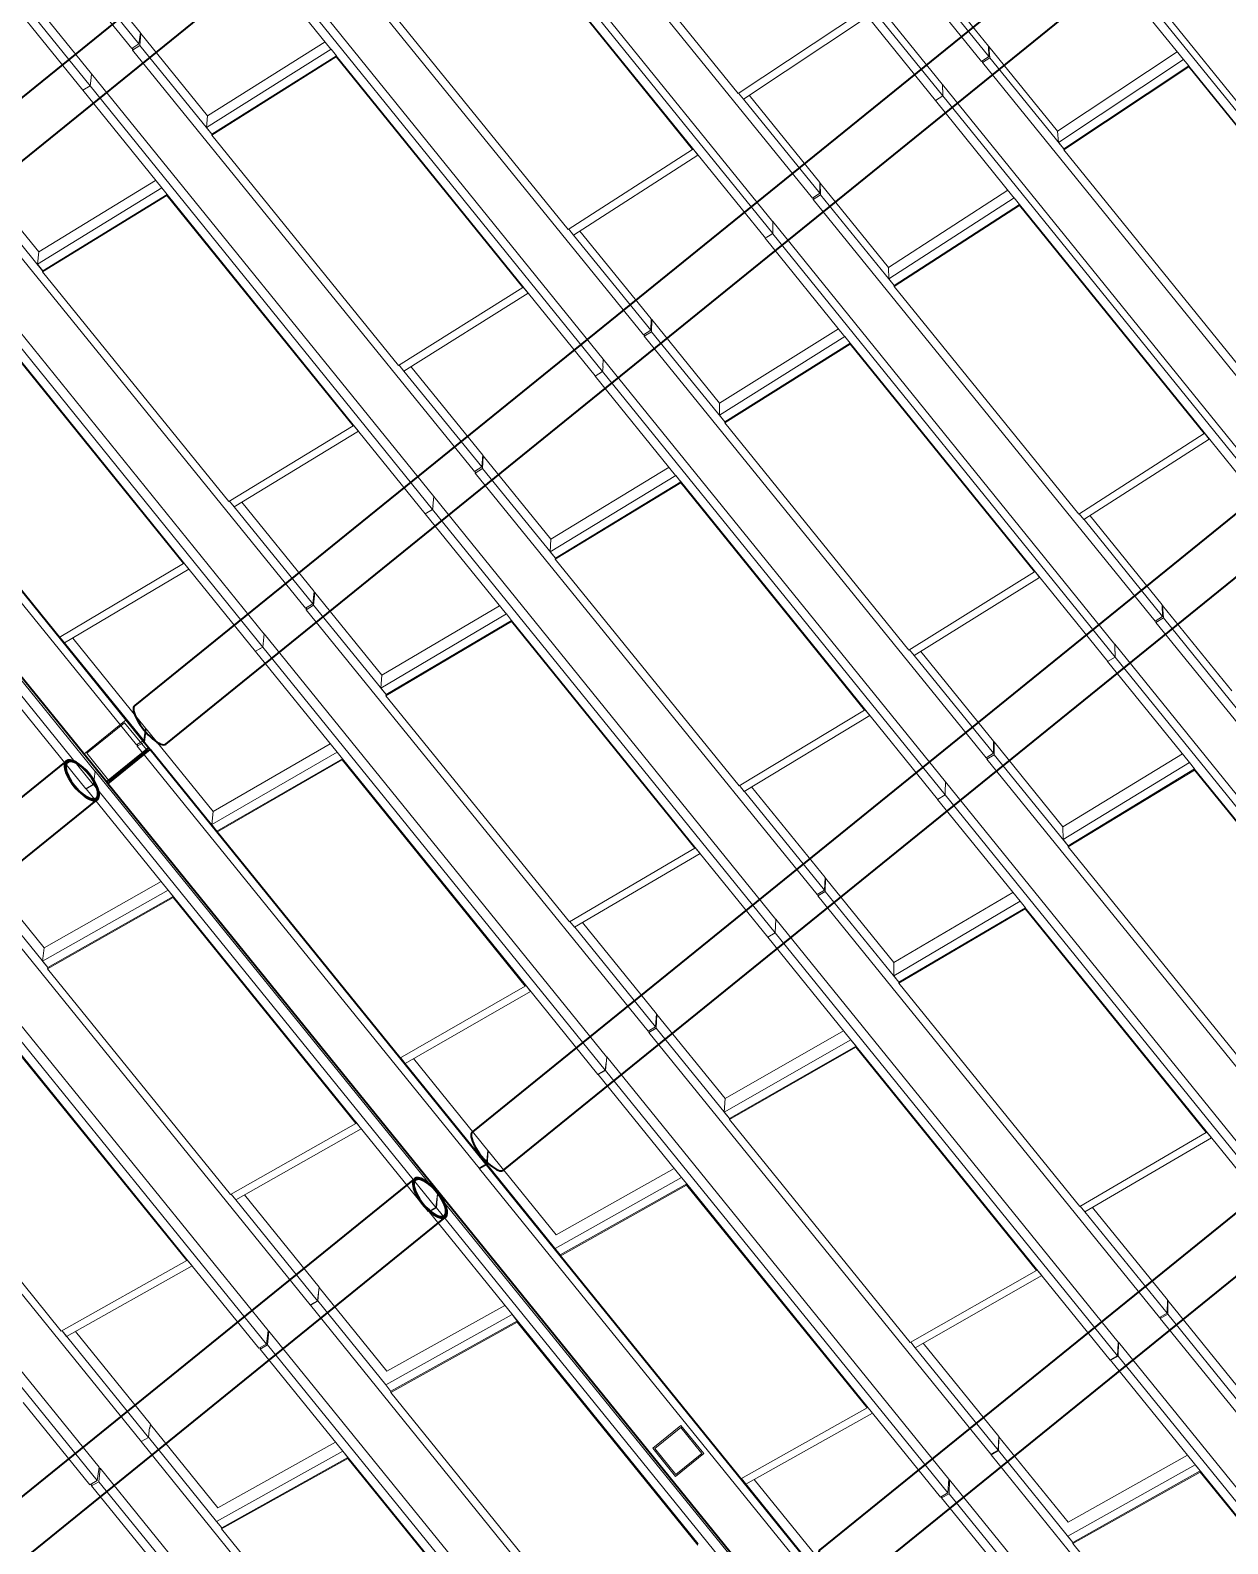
# Model space of a CAD drawing. Header units: millimetres. Extents: x 834681283 to 835686922, y 817551134 to 819407044.
# Drawn here: x 835574674 to 835581280, y 818129259 to 818137612 of the extents above; entities that cross this region are included whole.
import ezdxf

# ---------------------------------------------------------------- set-up
doc = ezdxf.new("R2010")
doc.units = ezdxf.units.MM
doc.header["$LTSCALE"] = 1200
doc.header["$MEASUREMENT"] = 0
for name, pattern in [('P01-MAGP-P-RF$0$P01_MS_01_N1-FloorPlan-PART2OFUPPERROOFSETTINGOUT$0$BH DASHED2', [3, 2, -1]), ('P01-MAGP-P-RF$0$P01_MS_01_N1-FloorPlan-PART2OFUPPERROOFSETTINGOUT$0$BH DASHED3', [2, 1, -1]), ('P01-MAGP-P-RF$0$PHANTOM', [2.5, 1.25, -0.25, 0.25, -0.25, 0.25, -0.25])]:
    doc.linetypes.add(name, pattern=pattern)
for name, color, linetype, lineweight in [('P01-MAGP-P-RF$0$MMH053__', 253, 'P01-MAGP-P-RF$0$PHANTOM', 40), ('P01-MAGP-P-RF$0$P01_MS_01_N1-FloorPlan-PART2OFUPPERROOFSETTINGOUT$0$S-BEAM', 253, 'Continuous', 35), ('P01-MAGP-P-RF$0$P01_MS_01_N1-FloorPlan-PART2OFUPPERROOFSETTINGOUT$0$S-BEAM-HIDN', 253, 'P01-MAGP-P-RF$0$P01_MS_01_N1-FloorPlan-PART2OFUPPERROOFSETTINGOUT$0$BH DASHED2', 18), ('P01-MAGP-P-RF$0$P01_MS_01_N1-FloorPlan-PART2OFUPPERROOFSETTINGOUT$0$S-COLS-HIDN', 253, 'P01-MAGP-P-RF$0$P01_MS_01_N1-FloorPlan-PART2OFUPPERROOFSETTINGOUT$0$BH DASHED3', 18), ('P01-MAGP-P-RF$0$ROOF MESH HALF TONE$0$A-GLAZ', 253, 'Continuous', 9), ('P01-MAGP-P-RF$0$ROOF MESH HALF TONE$0$A-MASS', 253, 'Continuous', 9)]:
    doc.layers.add(name, color=color, linetype=linetype, lineweight=lineweight)

# ---------------------------------------------------------------- blocks, each defined once
blk = doc.blocks.new('P01-MAGP-P-RF$0$P01_MS_01_N1-FloorPlan-PART2OFUPPERROOFSETTINGOUT$0$Circular Hollow Sections - CHS273x10_PSB97-8447566-PART 2 OF  UPPER ROOF SETTING OUT')
at = {"layer": 'P01-MAGP-P-RF$0$P01_MS_01_N1-FloorPlan-PART2OFUPPERROOFSETTINGOUT$0$S-BEAM'}
for p, q in [((50664.7, 24133.2), (43655.6, 19225.4)), ((43812.2, 19001.8), (50821.3, 23909.6))]:
    blk.add_line(p, q, dxfattribs=at)
for centre, major_axis, start_param, end_param in [((50743, 24021.4), (-78.3, 111.8), 3.141593, 6.283185), ((50743, 24021.4), (-78.3, 111.8), 0, 3.141593), ((50743, 24021.4), (-72.6, 103.6), 0, 3.141593), ((50743, 24021.4), (-72.6, 103.6), 3.141593, 6.283185), ((43733.9, 19113.6), (-78.3, 111.8), 0, 3.141593)]:
    blk.add_ellipse(centre, major_axis=major_axis, ratio=0.326606, start_param=start_param, end_param=end_param, dxfattribs=at)
blk = doc.blocks.new('P01-MAGP-P-RF$0$P01_MS_01_N1-FloorPlan-PART2OFUPPERROOFSETTINGOUT$0$Circular Hollow Sections - CHS273x10_PSB97-8447592-PART 2 OF  UPPER ROOF SETTING OUT')
at = {"layer": 'P01-MAGP-P-RF$0$P01_MS_01_N1-FloorPlan-PART2OFUPPERROOFSETTINGOUT$0$S-BEAM'}
for p, q in [((54065.3, 19189.7), (47102.4, 14314.3)), ((47259, 14090.6), (54221.8, 18966))]:
    blk.add_line(p, q, dxfattribs=at)
for centre, major_axis, start_param, end_param in [((54143.5, 19077.9), (-72.6, 103.6), 0, 3.141593), ((54143.5, 19077.9), (-78.3, 111.8), 0, 3.141593), ((54143.5, 19077.9), (-78.3, 111.8), 3.141593, 6.283185), ((54143.5, 19077.9), (-72.6, 103.6), 3.141593, 6.283185), ((47180.7, 14202.4), (-78.3, 111.8), 0, 3.141593)]:
    blk.add_ellipse(centre, major_axis=major_axis, ratio=0.35249, start_param=start_param, end_param=end_param, dxfattribs=at)
blk = doc.blocks.new('P01-MAGP-P-RF$0$P01_MS_01_N1-FloorPlan-PART2OFUPPERROOFSETTINGOUT$0$Circular Hollow Sections - CHS273x10_PSB97-8447562-PART 2 OF  UPPER ROOF SETTING OUT')
at = {"layer": 'P01-MAGP-P-RF$0$P01_MS_01_N1-FloorPlan-PART2OFUPPERROOFSETTINGOUT$0$S-BEAM'}
for p, q in [((48946.1, 26592.2), (41905.6, 21662.3)), ((42062.2, 21438.7), (49102.7, 26368.6))]:
    blk.add_line(p, q, dxfattribs=at)
for centre, major_axis, start_param, end_param in [((49024.4, 26480.4), (-78.3, 111.8), 0, 3.141593), ((49024.4, 26480.4), (-72.6, 103.6), 0, 3.141593), ((49024.4, 26480.4), (-78.3, 111.8), 3.141593, 6.283185), ((49024.4, 26480.4), (-72.6, 103.6), 3.141593, 6.283185), ((41983.9, 21550.5), (-78.3, 111.8), 0, 3.141593)]:
    blk.add_ellipse(centre, major_axis=major_axis, ratio=0.308608, start_param=start_param, end_param=end_param, dxfattribs=at)
blk = doc.blocks.new('P01-MAGP-P-RF$0$P01_MS_01_N1-FloorPlan-PART2OFUPPERROOFSETTINGOUT$0$Circular Hollow Sections - CHS273x10_PSB97-8447564-PART 2 OF  UPPER ROOF SETTING OUT')
at = {"layer": 'P01-MAGP-P-RF$0$P01_MS_01_N1-FloorPlan-PART2OFUPPERROOFSETTINGOUT$0$S-BEAM'}
for p, q in [((52384.1, 21674.8), (45350.6, 16749.9)), ((45507.2, 16526.3), (52540.7, 21451.2))]:
    blk.add_line(p, q, dxfattribs=at)
for centre, major_axis, start_param, end_param in [((52462.4, 21563), (-78.3, 111.8), 0, 3.141593), ((52462.4, 21563), (-72.6, 103.6), 0, 3.141593), ((52462.4, 21563), (-78.3, 111.8), 3.141593, 6.283185), ((52462.4, 21563), (-72.6, 103.6), 3.141593, 6.283185), ((45428.9, 16638.1), (-78.3, 111.8), 0, 3.141593)]:
    blk.add_ellipse(centre, major_axis=major_axis, ratio=0.339645, start_param=start_param, end_param=end_param, dxfattribs=at)
blk = doc.blocks.new('P01-MAGP-P-RF$0$P01_MS_01_N1-FloorPlan-PART2OFUPPERROOFSETTINGOUT$0$Circular Hollow Sections - CHS273x10_PSB97-8459038-PART 2 OF  UPPER ROOF SETTING OUT')
at = {"layer": 'P01-MAGP-P-RF$0$P01_MS_01_N1-FloorPlan-PART2OFUPPERROOFSETTINGOUT$0$S-BEAM'}
for p, q in [((45012.9, 16513.4), (41514.8, 14064.1)), ((41671.4, 13840.4), (45169.4, 16289.8))]:
    blk.add_line(p, q, dxfattribs=at)
for centre, major_axis, start_param, end_param in [((45091.2, 16401.6), (-72.6, 103.6), 0, 3.141593), ((45091.2, 16401.6), (-78.3, 111.8), 0, 3.141593), ((45091.2, 16401.6), (-78.3, 111.8), 3.141593, 6.283185), ((45091.2, 16401.6), (-72.6, 103.6), 3.141593, 6.283185), ((41593.1, 13952.3), (-78.3, 111.8), 0, 3.141593)]:
    blk.add_ellipse(centre, major_axis=major_axis, ratio=0.39114, start_param=start_param, end_param=end_param, dxfattribs=at)
blk = doc.blocks.new('P01-MAGP-P-RF$0$P01_MS_01_N1-FloorPlan-PART2OFUPPERROOFSETTINGOUT$0$Circular Hollow Sections - CHS273x10_PSB97-8459093-PART 2 OF  UPPER ROOF SETTING OUT')
at = {"layer": 'P01-MAGP-P-RF$0$P01_MS_01_N1-FloorPlan-PART2OFUPPERROOFSETTINGOUT$0$S-BEAM'}
for p, q in [((43257.9, 18946.9), (39787.5, 16517)), ((39944.1, 16293.3), (43414.4, 18723.3))]:
    blk.add_line(p, q, dxfattribs=at)
for centre, major_axis, start_param, end_param in [((43336.1, 18835.1), (-78.3, 111.8), 3.141593, 6.283185), ((43336.1, 18835.1), (-72.6, 103.6), 0, 3.141593), ((43336.1, 18835.1), (-78.3, 111.8), 0, 3.141593), ((43336.1, 18835.1), (-72.6, 103.6), 3.141593, 6.283185), ((39865.8, 16405.1), (-78.3, 111.8), 0, 3.141593)]:
    blk.add_ellipse(centre, major_axis=major_axis, ratio=0.398465, start_param=start_param, end_param=end_param, dxfattribs=at)
blk = doc.blocks.new('P01-MAGP-P-RF$0$P01_MS_01_N1-FloorPlan-PART2OFUPPERROOFSETTINGOUT$0$Circular Hollow Sections - CHS273x10_PSB97-8447634-PART 2 OF  UPPER ROOF SETTING OUT')
at = {"layer": 'P01-MAGP-P-RF$0$P01_MS_01_N1-FloorPlan-PART2OFUPPERROOFSETTINGOUT$0$S-BEAM'}
for p, q in [((55825.4, 16759.8), (48782.2, 11828.1)), ((48938.8, 11604.5), (55981.9, 16536.1))]:
    blk.add_line(p, q, dxfattribs=at)
for centre, major_axis, start_param, end_param in [((55903.6, 16648), (-78.3, 111.8), 0, 3.141593), ((55903.6, 16648), (-72.6, 103.6), 0, 3.141593), ((55903.6, 16648), (-78.3, 111.8), 3.141593, 6.283185), ((55903.6, 16648), (-72.6, 103.6), 3.141593, 6.283185), ((48860.5, 11716.3), (-78.3, 111.8), 0, 1.15964), ((48860.5, 11716.3), (-78.3, 111.8), 1.981954, 3.141593)]:
    blk.add_ellipse(centre, major_axis=major_axis, ratio=0.344025, start_param=start_param, end_param=end_param, dxfattribs=at)
at = {"layer": 'P01-MAGP-P-RF$0$P01_MS_01_N1-FloorPlan-PART2OFUPPERROOFSETTINGOUT$0$S-BEAM-HIDN'}
blk.add_ellipse((48860.5, 11716.3), major_axis=(-78.3, 111.8), ratio=0.344025, start_param=1.166472, end_param=1.975122, dxfattribs=at)
blk = doc.blocks.new('P01-MAGP-P-RF$0$ROOF MESH HALF TONE')
at = {"layer": 'P01-MAGP-P-RF$0$ROOF MESH HALF TONE$0$A-GLAZ', "lineweight": 5}
for p, q in [((42172.6, 25297.2), (43892.3, 22844.2)), ((43661.6, 22720.4), (41942, 25180)), ((41927.2, 25118.6), (43649.1, 22655.8)), ((46845.5, 24900.9), (48565.2, 22446.7)), ((46615.8, 24733.9), (48337.7, 22272.7)), ((48339.4, 22335.6), (46619.9, 24793.4)), ((45862.1, 24212.4), (47581.6, 21758.7)), ((47354, 21643.9), (45634.1, 24102.9)), ((45626.9, 24041.1), (47349, 21579.1)), ((47212.1, 22364.3), (46269.9, 23708.8)), ((44879, 23524), (46598.4, 21071)), ((43553.8, 23409.6), (43934, 22867.4)), ((43592.5, 23431.1), (43945.9, 22927)), ((46367.8, 20952.6), (44647.9, 23412.1)), ((45990.4, 23438.1), (47306.8, 21556)), ((46000.2, 23417.8), (46940.7, 22073.3)), ((44595.7, 23325.5), (44988.6, 22763.5)), ((44637.7, 23348), (46359.9, 20885.2)), ((43248.4, 23146.8), (43607.4, 22633.3)), ((46225.3, 21680.3), (45284.6, 23022.4)), ((48226.1, 23015.2), (48607.3, 22471.2)), ((48255.4, 23032.2), (48608.2, 22528.6)), ((51044.2, 20569.3), (49325.5, 23025.9)), ((43934, 22867.4), (43945.9, 22927)), ((43948.1, 22922.8), (43938.2, 22858.3)), ((43944.7, 22921), (43948.1, 22922.8)), ((43948.1, 22922.8), (44283.7, 22444.2)), ((49284, 22940.4), (49676.4, 22379.5)), ((49326.3, 22964.4), (51048.6, 20502.6)), ((43892.3, 22844.2), (43934, 22867.4)), ((43938.2, 22858.3), (43896.2, 22835.8)), ((43896.2, 22835.8), (43898, 22847.3)), ((43896.2, 22835.8), (45615.5, 20383.6)), ((43938.2, 22858.3), (44300.5, 22341.6)), ((44958.7, 22806.4), (44283.7, 22444.3)), ((43661.7, 22721.2), (43654.2, 22682.5)), ((45381.7, 20261.1), (43661.7, 22721.2)), ((44274.1, 22380.2), (44989.1, 22763.7)), ((44299.6, 22336.1), (45014.6, 22719.7)), ((44300.9, 22341.9), (45015.9, 22725.4)), ((45015.9, 22725.4), (44989.1, 22763.7)), ((45015.4, 22725.2), (45014.6, 22719.7)), ((45014.6, 22719.7), (45953.1, 21377.6)), ((45953.9, 21383.1), (45015.4, 22725.2)), ((47927.9, 22768.7), (47212.1, 22364.3)), ((47239.1, 22330.8), (47954.9, 22735.2)), ((47928.3, 22773.8), (48295.6, 22248.8)), ((43648.9, 22654.9), (43606.9, 22633.1)), ((43616.6, 22638.2), (43649.1, 22655.8)), ((43648.9, 22654.9), (45371.1, 20191.6)), ((43649.1, 22655.8), (43655.5, 22682.3)), ((43606.9, 22633.1), (44003.7, 22065.6)), ((48565.2, 22446.7), (48607.3, 22471.2)), ((48607.3, 22471.2), (48608.2, 22528.6)), ((48610.1, 22525.3), (48955.5, 22032.5)), ((48610.1, 22525.3), (48611.1, 22463.4)), ((44283.7, 22444.3), (44274.1, 22380.2)), ((48568.8, 22439.5), (48568.6, 22448.7)), ((48611.1, 22463.4), (48568.8, 22439.5)), ((48568.8, 22439.5), (50288, 19986.3)), ((48611.1, 22463.4), (48983, 21932.9)), ((49645.3, 22424), (48955.5, 22032.5)), ((44274.1, 22380.2), (44300.9, 22341.9)), ((44299.6, 22336.1), (44300.5, 22341.6)), ((45238.5, 20996.9), (44299.6, 22336.1)), ((44300.8, 22341.8), (44300.5, 22341.6)), ((47214.6, 22365.7), (47239.1, 22330.8)), ((47239.4, 22331), (47623.7, 21782.6)), ((47272.2, 22349.5), (47627.6, 21842.3)), ((48337.7, 22272.7), (48339.9, 22305.2)), ((48340, 22335.4), (48338.9, 22305.4)), ((48339.4, 22335), (48340, 22335.4)), ((50059.9, 19876.6), (48340, 22335.4)), ((48956.7, 21971), (49676.8, 22379.7)), ((48983, 21927.6), (49703.1, 22336.2)), ((48983.3, 21933.1), (49703.3, 22341.7)), ((49703.3, 22341.7), (49676.8, 22379.7)), ((50632.9, 21012.3), (49703, 22341.5)), ((49703, 22341.5), (49703.1, 22336.2)), ((49703.1, 22336.2), (50633, 21007)), ((42968.2, 22236.4), (43302.2, 21760.1)), ((48337.7, 22271.5), (48295.4, 22248.2)), ((48295.4, 22248.2), (48691.6, 21681.8)), ((48295.6, 22248.8), (48337.7, 22272.7)), ((48337.9, 22274.9), (48337.7, 22271.5)), ((48337.7, 22271.5), (50060.1, 19809.3)), ((42913.7, 22147.8), (44632.9, 19696.2)), ((42955.7, 22169.6), (43316.3, 21655.4)), ((43290, 21693.9), (44004.1, 22065.8)), ((43973, 22109.5), (43302.2, 21760.2)), ((44030.9, 22027.6), (44004.1, 22065.8)), ((46940.7, 22073.3), (46225.3, 21680.3)), ((46941.3, 22078.6), (46940.7, 22073.3)), ((46967.8, 22040), (46941.2, 22078)), ((44396.4, 19569.9), (42676.2, 22030.5)), ((43315.2, 21649.7), (44029.3, 22021.6)), ((43316.7, 21655.6), (44030.9, 22027.6)), ((44030.4, 22027.3), (44029.3, 22021.6)), ((44029.3, 22021.6), (44965.6, 20682.4)), ((44966.7, 20688.1), (44030.4, 22027.3)), ((46252.4, 21647), (46967.8, 22040)), ((48955.5, 22032.5), (48956.7, 21971)), ((48956.7, 21971), (48983.3, 21933.1)), ((42661.3, 21962.3), (44383.4, 19499)), ((48983.3, 21933), (48983, 21932.9)), ((48983, 21927.6), (48983, 21932.9)), ((49913, 20600.6), (48983, 21927.6)), ((47623.7, 21782.6), (47627.6, 21842.3)), ((47627.3, 21837.2), (47629.7, 21838.5)), ((47629.7, 21838.5), (47627.7, 21774.3)), ((47629.7, 21838.5), (47973.2, 21348.6)), ((43302.2, 21760.2), (43290, 21693.9)), ((47581.6, 21758.7), (47623.7, 21782.6)), ((47627.7, 21774.3), (47585.4, 21751)), ((47585.4, 21751), (47585.7, 21761)), ((47585.4, 21751), (49304.5, 19298.3)), ((47627.7, 21774.3), (47997.6, 21246.7)), ((48659.8, 21727.2), (47973.2, 21348.6)), ((43290, 21693.9), (43316.7, 21655.6)), ((43315.2, 21649.7), (43316.3, 21655.4)), ((44252.1, 20313.7), (43315.2, 21649.7)), ((43316.7, 21655.6), (43316.3, 21655.4)), ((46228, 21681.8), (46252.4, 21647)), ((46252.8, 21647.3), (46640.5, 21094.2)), ((46289.2, 21667.3), (46647.4, 21156.3)), ((47354.1, 21644.6), (47351.2, 21608.7)), ((49074.1, 19185.3), (47354.1, 21644.6)), ((47971.4, 21284.8), (48692, 21682)), ((47997.4, 21241.2), (48717.9, 21638.4)), ((47998, 21246.9), (48718.5, 21644.1)), ((48718.5, 21644.1), (48692, 21682)), ((48718.1, 21643.9), (48717.9, 21638.4)), ((48717.9, 21638.4), (49646, 20311.6)), ((49646.2, 20317.1), (48718.1, 21643.9)), ((47348.8, 21578.3), (47306.4, 21555.8)), ((47306.4, 21555.8), (47706.6, 20983.6)), ((47315.8, 21560.9), (47348.8, 21579)), ((47348.8, 21578.3), (49071.2, 19115.6)), ((47349, 21579.1), (47352.4, 21608.8)), ((41931.3, 21460.1), (43650.6, 19008.4)), ((43412, 18879), (41691.2, 21340)), ((43044.9, 21324.7), (43978.9, 19988.7)), ((43980.2, 19994.6), (43046.1, 21330.6)), ((45953.1, 21377.6), (45238.5, 20996.9)), ((45265.8, 20963.9), (45980.3, 21344.6)), ((45953.9, 21383.1), (45953.1, 21377.6)), ((45980.3, 21344.6), (45953.8, 21382.4)), ((45954, 21383.1), (46317.5, 20863.2)), ((47973.2, 21348.6), (47971.4, 21284.8)), ((41674.9, 21270.3), (43396.9, 18807.7)), ((47971.4, 21284.8), (47998, 21246.9)), ((47997.4, 21241.2), (47997.6, 21246.7)), ((48925.6, 19916.9), (47997.4, 21241.2)), ((47997.9, 21246.9), (47997.6, 21246.7)), ((46640.5, 21094.2), (46647.4, 21156.3)), ((46649.7, 21152), (46644.6, 21085.5)), ((46646.7, 21150.5), (46649.7, 21152)), ((46649.7, 21152), (46991.2, 20664.9)), ((46598.4, 21071), (46640.5, 21094.2)), ((46644.6, 21085.5), (46602.2, 21062.9)), ((46602.2, 21062.9), (46603.1, 21073.6)), ((46602.2, 21062.9), (48321.3, 18610.7)), ((46644.6, 21085.5), (47012.4, 20560.8)), ((45241.5, 20998.5), (45265.8, 20963.9)), ((45306.4, 20985.6), (45667.4, 20470.6)), ((46986.4, 20598.8), (47707, 20983.8)), ((47674.2, 21029.9), (46991.2, 20665)), ((47733.4, 20946), (47707, 20983.8)), ((43266.2, 19629.9), (42331.4, 20962.8)), ((45266.2, 20964.2), (45657.5, 20406.1)), ((46359.4, 20884.8), (46317.1, 20863)), ((46359.4, 20884.8), (48081.8, 18421.8)), ((46359.9, 20885.2), (46364.1, 20911.6)), ((46367.9, 20953.4), (46362.7, 20911.7)), ((48088.1, 18493.5), (46367.9, 20953.4)), ((47012, 20555.1), (47732.6, 20940.1)), ((47012.8, 20561), (47733.4, 20946)), ((47733, 20945.7), (47732.6, 20940.1)), ((47732.6, 20940.1), (48658.7, 19615.8)), ((48659.2, 19621.5), (47733, 20945.7)), ((46317.1, 20863), (46721.4, 20284.9)), ((44965.6, 20682.4), (44252.1, 20313.7)), ((44279.5, 20280.9), (44993, 20649.7)), ((44966.7, 20688.1), (44965.6, 20682.4)), ((44993, 20649.7), (44966.6, 20687.4)), ((44966.7, 20688.1), (45328.7, 20170.4)), ((46991.2, 20665), (46986.4, 20598.8)), ((46986.4, 20598.8), (47012.8, 20561)), ((47012, 20555.1), (47012.4, 20560.8)), ((47938.4, 19233.6), (47012, 20555.1)), ((47012.8, 20561), (47012.4, 20560.8)), ((45657.5, 20406.1), (45667.4, 20470.6)), ((45669.9, 20465.9), (45661.7, 20397)), ((45666.4, 20464.1), (45669.9, 20465.9)), ((45669.9, 20465.9), (46009.5, 19981.6)), ((45615.5, 20383.6), (45657.5, 20406.1)), ((45661.7, 20397), (45619.4, 20375.2)), ((45619.4, 20375.2), (45620.7, 20386.4)), ((45661.7, 20397), (46027.6, 19875.2)), ((44255.3, 20315.4), (44279.5, 20280.9)), ((44323.5, 20303.7), (44687.5, 19784.7)), ((45619.4, 20375.2), (47338.5, 17923.2)), ((46688.3, 20332.2), (46009.5, 19981.6)), ((49646, 20311.6), (48925.6, 19916.9)), ((49646.2, 20317.1), (49646, 20311.6)), ((49672.4, 20279), (49646.2, 20316.3)), ((49646.3, 20317), (50017.1, 19786.8)), ((44280, 20281.2), (44674.9, 19718)), ((45381.9, 20262), (45373.6, 20209.9)), ((47102.6, 17801.5), (45381.9, 20262)), ((46001.6, 19913.1), (46721.8, 20285)), ((46026.9, 19869.3), (46747.1, 20241.2)), ((46028, 19875.4), (46748.2, 20247.3)), ((46748.2, 20247.3), (46721.8, 20285)), ((46745.4, 20250.5), (48038.9, 18400.8)), ((46747.8, 20247.1), (46747.1, 20241.2)), ((46747.1, 20241.2), (47671.1, 18919.9)), ((48951.9, 19884.3), (49672.4, 20279)), ((45370.7, 20191.3), (45328.4, 20170.3)), ((45328.4, 20170.3), (45736.4, 19586.9)), ((45370.7, 20191.3), (47092.9, 17728.8)), ((45371.1, 20191.6), (45374.7, 20210)), ((43978.9, 19988.7), (43266.2, 19629.9)), ((43980.2, 19994.6), (43978.9, 19988.7)), ((44006.4, 19956.2), (43980, 19993.9)), ((43980.2, 19994.5), (44341.5, 19477.8)), ((46009.5, 19981.6), (46001.6, 19913.1)), ((43293.7, 19597.4), (44006.4, 19956.2)), ((46001.6, 19913.1), (46028, 19875.4)), ((48928.1, 19918.3), (48951.9, 19884.3)), ((48952.3, 19884.5), (49346.9, 19321.6)), ((48986.6, 19902.7), (49348.9, 19385.8)), ((46026.9, 19869.3), (46027.6, 19875.2)), ((46951.2, 18550.8), (46026.9, 19869.3)), ((46027.9, 19875.4), (46027.6, 19875.2)), ((44632.9, 19696.2), (44674.9, 19718)), ((44674.9, 19718), (44687.5, 19784.7)), ((44689.9, 19780), (44679, 19709)), ((44686.3, 19778.1), (44689.9, 19780)), ((44689.9, 19780), (45027.9, 19297.9)), ((43269.7, 19631.7), (43293.7, 19597.4)), ((44679, 19709), (44636.7, 19687.9)), ((44636.7, 19687.9), (44638.4, 19699)), ((44636.7, 19687.9), (46356, 17235.5)), ((44679, 19709), (45043.2, 19189.5)), ((45702.6, 19635.3), (45027.9, 19297.9)), ((43294.2, 19597.7), (43692.5, 19029.6)), ((43340.5, 19621), (43707.1, 19098.2)), ((44396.6, 19570.9), (44383.5, 19498.6)), ((46118.1, 17109.9), (44396.6, 19570.9)), ((45017.2, 19227.3), (45736.7, 19587.1)), ((45043.6, 19189.7), (45763.1, 19549.4)), ((45763.1, 19549.4), (45736.7, 19587.1)), ((45762.7, 19549.2), (45761.8, 19543.2)), ((46684.7, 18230.9), (45762.7, 19549.2)), ((48658.7, 19615.8), (47938.4, 19233.6)), ((47964.9, 19201.3), (48685.2, 19583.5)), ((48659.2, 19621.5), (48658.7, 19615.8)), ((48685.2, 19583.5), (48659.1, 19620.8)), ((48659.2, 19621.5), (49028.1, 19094)), ((44383.5, 19498.6), (44341.3, 19478.1)), ((44341.5, 19477.8), (44752, 18891)), ((44364.7, 19489.6), (44383.4, 19499)), ((44383.4, 19499), (44384.4, 19503.8)), ((44383.5, 19498.6), (46105.3, 17037.3)), ((45042.3, 19183.4), (45761.8, 19543.2)), ((45761.8, 19543.2), (46683.8, 18224.8)), ((49346.9, 19321.6), (49348.9, 19385.8)), ((49348.7, 19379.7), (49351.5, 19381.2)), ((49351.5, 19381.2), (49351, 19312.9)), ((49351.5, 19381.2), (49699.2, 18885.2)), ((42994.5, 19302.4), (43355, 18786.9)), ((45027.9, 19297.9), (45017.2, 19227.3)), ((49304.5, 19298.3), (49346.9, 19321.6)), ((49351, 19312.9), (49308.4, 19290.2)), ((49308.4, 19290.2), (49308.4, 19300.5)), ((49351, 19312.9), (49724.7, 18779.8)), ((45017.2, 19227.3), (45043.6, 19189.7)), ((47941.2, 19235.1), (47964.9, 19201.3)), ((48003, 19221.6), (48368.8, 18699.8)), ((49308.4, 19290.2), (51027.1, 16838.3)), ((45042.3, 19183.4), (45043.2, 19189.5)), ((45964.7, 17867.7), (45042.3, 19183.4)), ((45043.5, 19189.7), (45043.2, 19189.5)), ((47965.3, 19201.5), (48363.7, 18633.2)), ((49071.2, 19115.6), (49073.6, 19146.4)), ((49074.1, 19186), (49072, 19146.7)), ((50794.3, 16726.5), (49074.1, 19186)), ((43692.5, 19029.6), (43707.1, 19098.2)), ((43709.2, 19094), (43696.3, 19021.5)), ((43705.9, 19092.4), (43709.2, 19094)), ((43709.2, 19094), (44046.2, 18613.1)), ((49070.3, 19115.7), (49027.7, 19093.8)), ((49027.7, 19093.8), (49438.7, 18506.1)), ((49070.3, 19115.7), (50792.9, 16652.7)), ((43650.6, 19008.4), (43692.5, 19029.6)), ((43696.3, 19021.5), (43654, 19001)), ((43654, 19001), (43655.8, 19011.1)), ((43654, 19001), (45373.7, 16547.4)), ((43696.3, 19021.5), (44059.5, 18503.3)), ((43412.2, 18880.1), (43397.9, 18806.8)), ((45133.4, 16420.7), (43412.2, 18880.1)), ((44033.5, 18541), (44752.2, 18891.1)), ((44717.5, 18940.2), (44046.2, 18613.2)), ((44778.5, 18853.5), (44752.2, 18891.1)), ((47671.1, 18919.9), (46951.2, 18550.8)), ((46977.9, 18518.8), (47697.8, 18887.8)), ((47671.8, 18925.8), (47671.1, 18919.9)), ((47697.8, 18887.8), (47671.7, 18925.1)), ((43355, 18786.9), (43396.9, 18807.7)), ((43397.9, 18806.8), (43355.7, 18786.6)), ((43396.9, 18807.7), (43401.6, 18828.1)), ((43397.9, 18806.8), (45119.1, 16347.4)), ((44058.4, 18497.1), (44777.2, 18847.2)), ((44059.8, 18503.4), (44778.5, 18853.5)), ((44778.3, 18853.4), (44777.2, 18847.2)), ((44777.2, 18847.2), (45697.5, 17531.6)), ((45698.6, 17537.8), (44778.3, 18853.4)), ((43355.7, 18786.6), (43766.9, 18199.1)), ((48321.3, 18610.7), (48363.7, 18633.2)), ((48363.7, 18633.2), (48368.8, 18699.8)), ((48371.4, 18695), (48367.8, 18624.4)), ((48368.3, 18693.4), (48371.4, 18695)), ((48371.4, 18695), (48717.2, 18201.8)), ((44046.2, 18613.2), (44033.5, 18541)), ((46954.4, 18552.4), (46977.9, 18518.8)), ((48367.8, 18624.4), (48325.2, 18602.4)), ((48325.2, 18602.4), (48325.7, 18613)), ((48325.2, 18602.4), (50044, 16150.5)), ((48367.8, 18624.4), (48739.6, 18094.2)), ((49403.5, 18556.4), (48717.2, 18201.8)), ((44033.5, 18541), (44059.8, 18503.4)), ((44058.4, 18497.1), (44059.5, 18503.3)), ((44979, 17183.5), (44058.4, 18497.1)), ((44059.7, 18503.4), (44059.5, 18503.3)), ((46978.4, 18519), (47380.8, 17945)), ((47019.9, 18540.3), (47389, 18013.9)), ((48088.2, 18494.3), (48082.8, 18437.1)), ((49809, 16034.2), (48088.2, 18494.3)), ((48713.9, 18131.6), (49439.1, 18506.3)), ((48739.2, 18088.1), (49464.4, 18462.8)), ((48739.9, 18094.4), (49465.2, 18469)), ((49465.2, 18469), (49439.1, 18506.3)), ((49464.7, 18468.8), (49464.4, 18462.8)), ((49464.4, 18462.8), (50376.3, 17159)), ((50376.6, 17165), (49464.7, 18468.8)), ((42727.5, 18407.8), (43064.1, 17927.4)), ((48081.4, 18421.9), (48038.8, 18400.7)), ((48038.8, 18400.7), (48453.7, 17807.5)), ((48081.4, 18421.9), (49803.6, 15959.7)), ((48081.8, 18421.8), (48083.7, 18437.2)), ((42671.1, 18314.3), (44391.3, 15858.7)), ((42713.3, 18334.4), (43076.1, 17816.6)), ((43733.1, 18247.3), (43064.1, 17927.4)), ((46683.8, 18224.8), (45964.7, 17867.7)), ((46684.7, 18230.9), (46683.8, 18224.8)), ((46710.7, 18193.1), (46684.6, 18230.3)), ((46684.7, 18230.8), (47050.6, 17707.7)), ((44149.3, 15733.1), (42428.8, 18189.7)), ((43049.9, 17854.2), (43768.1, 18197.6)), ((43074.9, 17810.3), (43793, 18153.7)), ((43076.2, 17816.7), (43794.3, 18160.1)), ((43768, 18197.5), (45076.9, 16327.3)), ((43794.3, 18160.1), (43768.1, 18197.6)), ((43794.2, 18160), (43793, 18153.7)), ((43793, 18153.7), (44712.3, 16840.2)), ((45991.6, 17836), (46710.7, 18193.1)), ((48717.2, 18201.8), (48713.9, 18131.6)), ((48713.9, 18131.6), (48739.9, 18094.4)), ((42371.7, 18096), (43729.7, 16157)), ((42413.9, 18116), (44134.4, 15659.4)), ((48739.2, 18088.1), (48739.6, 18094.2)), ((49651.2, 16787.2), (48739.2, 18088.1)), ((48739.9, 18094.3), (48739.6, 18094.2)), ((47380.8, 17945), (47389, 18013.9)), ((47391.3, 18009.4), (47384.8, 17936.6)), ((47388.3, 18007.9), (47391.3, 18009.4)), ((47391.3, 18009.4), (47735.3, 17518.7)), ((43064.1, 17927.4), (43049.9, 17854.2)), ((47338.5, 17923.2), (47380.8, 17945)), ((47384.8, 17936.6), (47342.1, 17915.4)), ((47342.1, 17915.4), (47343, 17925.5)), ((47342.1, 17915.4), (49061.4, 15462.7)), ((47384.8, 17936.6), (47754.6, 17409)), ((43049.9, 17854.2), (43076.2, 17816.7)), ((43074.9, 17810.3), (43076.1, 17816.6)), ((43994.4, 16497.8), (43074.9, 17810.3)), ((43076.2, 17816.6), (43076.1, 17816.6)), ((45968.2, 17869.5), (45991.6, 17836)), ((45992, 17836.2), (46398.3, 17256.6)), ((46037, 17858.5), (46409.2, 17327.6)), ((47102.7, 17802.5), (47093.5, 17728.3)), ((48824.3, 15342.3), (47102.7, 17802.5)), ((47729, 17446.3), (48454, 17807.7)), ((48417.7, 17858.9), (47735.3, 17518.7)), ((48480, 17770.5), (48454, 17807.7)), ((47050.6, 17707.7), (47092.9, 17728.8)), ((47093.5, 17728.3), (47050.9, 17707.8)), ((47092.9, 17728.8), (47094.6, 17739.6)), ((47093.5, 17728.3), (48815, 15268.1)), ((47754.1, 17402.7), (48479.1, 17764.1)), ((47754.9, 17409.1), (48480, 17770.5)), ((48479.6, 17770.4), (48479.1, 17764.1)), ((48479.1, 17764.1), (49388.9, 16463.4)), ((49389.5, 16469.6), (48479.6, 17770.4)), ((41687.8, 17627.7), (43408.8, 15169.4)), ((47050.9, 17707.8), (47468.6, 17110.8)), ((43166.1, 15046.7), (41446.5, 17500)), ((42809.1, 17463.2), (43728.4, 16150.7)), ((45697.5, 17531.6), (44979, 17183.5)), ((45006.2, 17152), (45724.6, 17500.1)), ((45698.6, 17537.8), (45697.5, 17531.6)), ((45724.6, 17500.1), (45698.5, 17537.4)), ((45698.6, 17537.7), (46063, 17016.8)), ((47735.3, 17518.7), (47729, 17446.3)), ((41431.7, 17426.5), (43151.4, 14973.3)), ((47729, 17446.3), (47754.9, 17409.1)), ((47754.1, 17402.7), (47754.6, 17409)), ((48664.1, 16104.4), (47754.1, 17402.7)), ((47754.9, 17409.1), (47754.6, 17409)), ((46398.3, 17256.6), (46409.2, 17327.6)), ((46410.8, 17324), (46401.7, 17249.6)), ((46410.8, 17324), (46753.4, 16835.1)), ((46356, 17235.5), (46398.3, 17256.6)), ((46401.7, 17249.6), (46359.1, 17229.1)), ((46359.1, 17229.1), (46360.1, 17237.6)), ((46359.1, 17229.1), (48079, 14774.4)), ((46401.7, 17249.6), (46770.1, 16723.7)), ((43010.7, 15810.2), (42091.6, 17123.2)), ((44982.8, 17185.3), (45006.2, 17152)), ((45006.5, 17152.1), (45415.9, 16567.9)), ((45054, 17175.2), (45428.8, 16640.4)), ((47432.1, 17163), (46753.4, 16835.1)), ((46105.3, 17037.3), (46113.4, 17081.9)), ((46118.2, 17111), (46107.4, 17035.8)), ((47838.9, 14653.7), (46118.2, 17111)), ((46744.4, 16760.9), (47468.8, 17110.8)), ((46769.4, 16717.4), (47493.8, 17067.3)), ((46770.3, 16723.8), (47494.7, 17073.8)), ((47468.6, 17110.8), (48772.4, 15247.6)), ((47494.7, 17073.8), (47468.8, 17110.8)), ((47494.6, 17073.7), (47493.8, 17067.3)), ((47493.8, 17067.3), (48402.2, 15769.1)), ((46063, 17016.8), (46105.3, 17037.3)), ((46107.4, 17035.8), (46064.8, 17015.7)), ((46064.8, 17015.7), (46483.8, 16417.3)), ((46107.4, 17035.8), (47828.1, 14578.5)), ((44712.3, 16840.2), (43994.4, 16497.8)), ((44021.7, 16466.5), (44739.7, 16808.9)), ((44713.5, 16846.5), (44712.3, 16840.2)), ((44739.7, 16808.9), (44713.5, 16846.3)), ((46753.4, 16835.1), (46744.4, 16760.9)), ((46744.4, 16760.9), (46770.3, 16723.8)), ((46769.4, 16717.4), (46770.1, 16723.7)), ((47678, 15420.5), (46769.4, 16717.4)), ((46770.3, 16723.8), (46770.1, 16723.7)), ((45415.9, 16567.9), (45428.8, 16640.4)), ((45429.3, 16638.5), (45418.4, 16563.2)), ((45429.3, 16638.5), (45771.1, 16150.3)), ((45373.7, 16547.4), (45415.9, 16567.9)), ((45418.4, 16563.2), (45375.8, 16543.1)), ((45375.8, 16543.1), (45376.7, 16548.8)), ((45375.8, 16543.1), (47096.6, 14085.5)), ((45418.4, 16563.2), (45786.1, 16038)), ((43998.4, 16499.7), (44021.7, 16466.5)), ((44021.9, 16466.5), (44433.5, 15878.9)), ((44071.1, 16490), (44447.8, 15952.2)), ((46446.9, 16470), (45771.1, 16150.3)), ((49388.9, 16463.4), (48664.1, 16104.4)), ((49389.5, 16469.6), (49388.9, 16463.4)), ((49389.5, 16469.6), (49761, 15938.5)), ((49415.2, 16432.3), (49389.5, 16469.1)), ((45119.1, 16347.4), (45133.4, 16420.7)), ((45134.8, 16420.1), (45123.1, 16344.5)), ((46854.5, 13966.5), (45134.8, 16420.1)), ((45760.2, 16075.1), (46483.8, 16417.3)), ((45785.2, 16031.6), (46508.8, 16373.8)), ((45786.1, 16038), (46509.7, 16380.3)), ((46509.8, 16380.3), (45786.1, 16038)), ((46509.7, 16380.3), (46483.8, 16417.3)), ((46509.8, 16380.3), (46508.8, 16373.8)), ((46508.8, 16373.8), (47416.9, 15077)), ((46509.8, 16380.3), (47785.5, 14558.4)), ((47417.8, 15083.5), (46509.8, 16380.3)), ((48690.4, 16073.3), (49415.2, 16432.3)), ((45076.9, 16327.3), (45119.1, 16347.4)), ((45123.1, 16344.5), (45080.6, 16324.5)), ((45080.6, 16324.5), (45081.3, 16329.4)), ((45080.6, 16324.5), (46434, 14393.6)), ((45123.1, 16344.5), (46842.7, 13891)), ((43728.4, 16150.7), (43010.7, 15810.2)), ((43729.7, 16157), (43728.4, 16150.7)), ((43756, 16119.5), (43729.7, 16157)), ((43729.7, 16157), (44092.2, 15639.4)), ((43038.3, 15779), (43756, 16119.5)), ((45785.2, 16031.6), (45786.1, 16038)), ((48667.5, 16106), (48690.4, 16073.3)), ((48690.7, 16073.5), (49104, 15483.9)), ((48733.5, 16094.7), (49110.6, 15556.6)), ((46693.3, 14734.7), (45785.2, 16031.6)), ((44391.3, 15858.7), (44433.5, 15878.9)), ((44434.8, 15877.4), (44392.2, 15857.4)), ((44433.5, 15878.9), (44447.8, 15952.2)), ((44441.2, 15918.2), (44434.8, 15877.4)), ((44434.8, 15877.4), (44776.3, 15389.1)), ((44447.6, 15951.3), (44788.1, 15464.5)), ((43015, 15812.2), (43449.6, 15191.4)), ((43015.1, 15812.3), (43038.3, 15779)), ((43088.2, 15802.7), (43465.9, 15263.1)), ((44392.2, 15857.4), (46114.1, 13396)), ((44134.4, 15659.4), (44149.3, 15733.1)), ((44152.6, 15729.8), (44140.7, 15654.7)), ((44148.2, 15727.7), (44152.6, 15729.8)), ((45871, 13280.7), (44152.6, 15729.8)), ((44776.1, 15388.9), (45498.7, 15727.5)), ((45462.1, 15780.2), (44788.1, 15464.5)), ((45524.7, 15690.4), (45498.7, 15727.5)), ((48402.2, 15769.1), (47678, 15420.5)), ((47704.6, 15389.8), (48428.8, 15738.3)), ((48403, 15775.4), (48402.2, 15769.1)), ((48428.8, 15738.3), (48403, 15775.1)), ((44092.2, 15639.4), (44134.4, 15659.4)), ((44140.7, 15654.7), (44098.2, 15634.6)), ((44098.2, 15634.6), (44099.5, 15642.8)), ((44098.2, 15634.6), (45451.6, 13705.8)), ((44140.7, 15654.7), (45859.1, 13205.6)), ((44801.3, 15345.5), (45524, 15684)), ((45525, 15690.5), (44802.3, 15352)), ((45525, 15690.5), (45524, 15684)), ((45524, 15684), (46432.9, 14387.1)), ((49104, 15483.9), (49110.6, 15556.6)), ((49112.2, 15553.1), (49107.3, 15477.3)), ((49112.2, 15553.1), (49461, 15055.3)), ((49061.4, 15462.7), (49104, 15483.9)), ((49107.3, 15477.3), (49064.4, 15456.5)), ((49064.4, 15456.5), (49064.9, 15464.4)), ((49064.4, 15456.5), (50784.2, 13001.9)), ((49107.3, 15477.3), (49481.7, 14942.9)), ((42773.5, 15432), (43109.2, 14953.2)), ((44776.1, 15388.9), (44802, 15351.8)), ((47681.7, 15422.3), (47704.6, 15389.8)), ((47704.8, 15389.8), (48121.6, 14794.9)), ((47750.5, 15411.9), (48130.7, 14869.3)), ((44801.3, 15345.5), (44802.3, 15352)), ((45709.9, 14046.6), (44801.3, 15345.5)), ((44802, 15351.8), (44802.3, 15351.9)), ((48815, 15268.1), (48823.6, 15337)), ((48824.8, 15342.9), (48817.9, 15266)), ((50545, 12887), (48824.8, 15342.9)), ((43459.4, 15244.9), (43450.7, 15191.9)), ((43461.3, 15240.4), (43465.9, 15263.1)), ((43465.8, 15262.4), (43804.5, 14777.7)), ((48772.4, 15247.6), (48815, 15268.1)), ((48817.9, 15266), (48775, 15245.8)), ((48775, 15245.8), (48775.3, 15248.9)), ((48775, 15245.8), (50122.2, 13322.5)), ((48817.9, 15266), (50538.1, 12810.1)), ((43449.6, 15191.4), (43408.2, 15171.9)), ((43408.2, 15171.9), (45131.3, 12706)), ((43450.7, 15191.9), (43792.4, 14702.9)), ((43151.4, 14973.3), (43166.1, 15046.7)), ((43171.6, 15040.1), (43160.4, 14966.5)), ((43164.1, 15036.5), (43171.6, 15040.1)), ((44888.5, 12596.4), (43171.6, 15040.1)), ((43791.8, 14702.6), (44513.5, 15041.8)), ((44477.5, 15094.1), (43804.4, 14777.7)), ((44539.5, 15004.6), (44513.5, 15041.8)), ((47416.9, 15077), (46693.3, 14734.7)), ((46720.1, 14704.1), (47443.7, 15046.4)), ((47417.8, 15083.5), (47416.9, 15077)), ((43109.2, 14953.2), (43151.4, 14973.3)), ((43160.4, 14966.5), (43118, 14946)), ((43118, 14946), (43119.9, 14958.3)), ((43160.4, 14966.5), (44877.3, 12522.8)), ((43817.4, 14659.2), (44539, 14998.5)), ((44540.1, 15004.9), (43818.4, 14665.6)), ((44540.1, 15004.9), (44539, 14998.5)), ((44539, 14998.5), (45450.5, 13699.3)), ((43118, 14946), (44470.9, 13020.3)), ((48121.6, 14794.9), (48130.7, 14869.3)), ((48130.6, 14868.3), (48478.4, 14371.3)), ((48079, 14774.4), (48121.6, 14794.9)), ((48123.5, 14791.6), (48080.7, 14771.4)), ((48130.1, 14863.7), (48123.5, 14791.6)), ((48123.5, 14791.6), (48497.1, 14257.9)), ((43791.8, 14702.6), (43817.9, 14665.4)), ((46697.3, 14736.7), (46720.1, 14704.1)), ((46697.3, 14736.7), (47137.9, 14107.4)), ((46767.9, 14726.7), (47150, 14180.9)), ((48080.7, 14771.4), (48081, 14775.4)), ((48080.7, 14771.4), (49801.9, 12312.4)), ((43817.4, 14659.2), (43818.4, 14665.6)), ((44728.2, 13355.8), (43817.4, 14659.2)), ((43817.9, 14665.4), (43818.4, 14665.6)), ((47828.1, 14578.5), (47838.9, 14653.7)), ((47842.3, 14650.4), (47834.7, 14573.5)), ((47838.2, 14648.4), (47842.3, 14650.4)), ((49560.2, 12202), (47842.3, 14650.4)), ((48471.4, 14294.4), (49200.3, 14638.5)), ((49161.7, 14693.8), (48478.4, 14371.3)), ((49225.9, 14601.9), (49200.3, 14638.5)), ((47785.5, 14558.4), (47828.1, 14578.5)), ((47834.7, 14573.5), (47791.9, 14553.3)), ((47791.9, 14553.3), (47792.7, 14561.8)), ((47791.9, 14553.3), (49139, 12633.3)), ((47834.7, 14573.5), (49552.6, 12125.1)), ((48496.6, 14251.3), (49225.4, 14595.4)), ((48497, 14257.9), (49225.9, 14601.9)), ((49226, 14601.9), (48497.1, 14257.9)), ((49226, 14601.9), (49225.4, 14595.4)), ((49225.4, 14595.4), (50121.6, 13315.9)), ((48471.4, 14294.4), (48497, 14257.9)), ((48496.6, 14251.3), (48497.1, 14257.9)), ((49392.7, 12971.1), (48496.6, 14251.3))]:
    blk.add_line(p, q, dxfattribs=at)
at = {"layer": 'P01-MAGP-P-RF$0$ROOF MESH HALF TONE$0$A-MASS', "lineweight": 5}
for points, knots in [([(26562.4, 74606.9), (26761.6, 74322.5), (27146.8, 73772.4), (27692.3, 72993.3), (28212.8, 72249.9), (28631.9, 71651.3), (28962.1, 71179.8), (29208.1, 70828.5), (29453.3, 70478.3), (29657.8, 70186.2), (29821.5, 69952.4), (29985.3, 69718.5), (30190.2, 69425.9), (30436.3, 69074.4), (30682.7, 68722.5), (30929.4, 68370.1), (31135.3, 68076.1), (31300.2, 67840.6), (31423.9, 67663.9), (31547.8, 67487), (31671.8, 67310), (31795.8, 67132.8), (31961.4, 66896.4), (32251.5, 66482.1), (32583.9, 66007.3), (32917.4, 65531), (33168.1, 65173), (33419.4, 64814.1), (33671.2, 64454.5), (33923.7, 64093.9), (34261.1, 63612), (34684.6, 63007.2), (35195.7, 62277.2), (35709.9, 61542.9), (36227.4, 60803.8), (36922.1, 59811.8), (37624.1, 58809.1), (38334.4, 57794.7), (39050.5, 56772), (39956.9, 55477.6), (40879.8, 54159.6), (41628.8, 53089.9), (42196.1, 52279.7), (42769, 51461.4), (43346.6, 50636.6), (43927.9, 49806.4), (44511.9, 48972.4), (45097.7, 48135.7), (45684.5, 47297.8), (46271.1, 46459.9), (46856.8, 45623.5), (47441.5, 44788.5), (48219.3, 43677.6), (49188.3, 42293.7), (50151.9, 40917.6), (50919, 39822), (51683.6, 38730.1), (52634.7, 37371.8), (53768.6, 35752.4), (54707.5, 34411.5), (55455.1, 33343.8), (56014, 32545.6), (56571.2, 31749.9), (57126.6, 30956.6), (57680.4, 30165.8), (58140.4, 29508.9), (58507.6, 28984.5), (58736.7, 28657.3), (58919.8, 28395.8), (59057, 28199.8), (59194.1, 28004), (59331.1, 27808.3), (59468, 27612.8), (59650.5, 27352.3), (59878.2, 27027), (60151.1, 26637.3), (60514.4, 26118.4), (60967.6, 25471.3), (61509.7, 24697), (62050.3, 23925), (62589.3, 23155.2), (63126.7, 22387.7), (63662.6, 21622.4), (64196.9, 20859.3), (64729.7, 20098.3), (65261.1, 19339.5), (65702.6, 18708.9), (66055.1, 18205.5), (66319.1, 17828.4), (66582.8, 17451.9), (66846.1, 17075.9), (67109.2, 16700.1), (67459.9, 16199.2), (67898.8, 15572.4), (68427.7, 14817.1), (68960.2, 14056.5), (69498, 13288.5), (70223.9, 12251.9), (71151.7, 10926.9), (71923.6, 9824.4), (72319, 9259.7)], [0, 0, 0, 0, 0.011905, 0.02381, 0.035714, 0.047619, 0.053571, 0.059524, 0.065476, 0.071429, 0.074405, 0.077381, 0.083333, 0.089286, 0.095238, 0.10119, 0.107143, 0.110119, 0.113095, 0.116071, 0.119048, 0.122024, 0.125, 0.130952, 0.142857, 0.14881, 0.154762, 0.160714, 0.166667, 0.172619, 0.178571, 0.190476, 0.202381, 0.214286, 0.22619, 0.238095, 0.261905, 0.27381, 0.285714, 0.309524, 0.333333, 0.345238, 0.357143, 0.369048, 0.380952, 0.392857, 0.404762, 0.416667, 0.428571, 0.440476, 0.452381, 0.464286, 0.47619, 0.5, 0.52381, 0.535714, 0.547619, 0.571429, 0.595238, 0.619048, 0.630952, 0.642857, 0.654762, 0.666667, 0.678571, 0.690476, 0.696429, 0.702381, 0.705357, 0.708333, 0.71131, 0.714286, 0.717262, 0.720238, 0.72619, 0.732143, 0.738095, 0.75, 0.761905, 0.77381, 0.785714, 0.797619, 0.809524, 0.821429, 0.833333, 0.845238, 0.857143, 0.863095, 0.869048, 0.875, 0.880952, 0.886905, 0.892857, 0.904762, 0.916667, 0.928571, 0.940476, 0.952381, 0.97619, 1, 1, 1, 1]), ([(72319, 9259.7), (72269.6, 9330.3), (72171, 9471), (71975.1, 9750.9), (71635.1, 10236.5), (71157.2, 10918.9), (70595, 11721.9), (70042.4, 12511), (69498, 13288.5), (68960.2, 14056.5), (68427.7, 14817.1), (67898.8, 15572.4), (67459.9, 16199.2), (67109.2, 16700.1), (66846.1, 17075.9), (66582.8, 17451.9), (66319.1, 17828.4), (66055.1, 18205.5), (65790.7, 18583), (65526, 18961.1), (65172.5, 19465.9), (64818.3, 19971.8), (64463.3, 20478.8), (64196.7, 20859.5), (63929.7, 21240.8), (63662.4, 21622.7), (63394.6, 22005.1), (63171.2, 22324.2), (62992.2, 22579.7), (62857.9, 22771.5), (62723.5, 22963.5), (62589, 23155.6), (62454.4, 23347.8), (62274.8, 23604.3), (61960.2, 24053.6), (61329.5, 24954.3), (60424.6, 26246.7), (59332.2, 27806.7), (58416.4, 29114.7), (57772.4, 30034.5), (57403.5, 30561.2), (57126.4, 30957), (56848.9, 31353.3), (56571, 31750.2), (56292.6, 32147.8), (55920.9, 32678.7), (55268.8, 33609.9), (54332.9, 34946.6), (53391, 36291.7), (52633.8, 37373.1), (52064.1, 38186.7), (51492.5, 39003), (50919, 39822), (50343.7, 40643.7), (49766.5, 41468), (49187.5, 42294.9), (48606.9, 43124), (48024.9, 43955.3), (47441.5, 44788.5), (46856.8, 45623.5), (46271.1, 46459.9), (45684.5, 47297.8), (45097.7, 48135.7), (44511.9, 48972.4), (43927.9, 49806.4), (43346.6, 50636.6), (42769, 51461.4), (42196.1, 52279.7), (41628.8, 53089.9), (41067, 53892.1), (40510.6, 54686.8), (39959.4, 55474), (39231, 56514.3), (38332.3, 57797.8), (37448, 59060.7), (36748.4, 60059.8), (36227.4, 60803.8), (35709.9, 61542.9), (35002.9, 62552.6), (34291.9, 63568), (33576.3, 64590), (33042.4, 65352.5), (32511, 66111.5), (31981.8, 66867.2), (31454.6, 67620.1), (31016.8, 68245.4), (30667.3, 68744.5), (30405.5, 69118.4), (30144.1, 69491.8), (29882.9, 69864.7), (29665.5, 70175.2), (29491.7, 70423.5), (29361.4, 70609.6), (29231, 70795.8), (29057, 71044.3), (28838.6, 71356.2), (28574.2, 71733.8), (28217, 72243.9), (27759.1, 72897.9), (27182.4, 73721.5), (26774, 74304.7), (26562.4, 74606.9)], [0, 0, 0, 0, 0.002976, 0.005952, 0.011905, 0.02381, 0.035714, 0.047619, 0.059524, 0.071429, 0.083333, 0.095238, 0.107143, 0.113095, 0.119048, 0.125, 0.130952, 0.136905, 0.142857, 0.14881, 0.154762, 0.166667, 0.172619, 0.178571, 0.184524, 0.190476, 0.196429, 0.202381, 0.205357, 0.208333, 0.21131, 0.214286, 0.217262, 0.220238, 0.22619, 0.238095, 0.261905, 0.285714, 0.309524, 0.321429, 0.327381, 0.333333, 0.339286, 0.345238, 0.35119, 0.357143, 0.369048, 0.392857, 0.416667, 0.428571, 0.440476, 0.452381, 0.464286, 0.47619, 0.488095, 0.5, 0.511905, 0.52381, 0.535714, 0.547619, 0.559524, 0.571429, 0.583333, 0.595238, 0.607143, 0.619048, 0.630952, 0.642857, 0.654762, 0.666667, 0.678571, 0.690476, 0.702381, 0.72619, 0.75, 0.761905, 0.77381, 0.785714, 0.797619, 0.822917, 0.835565, 0.848214, 0.860863, 0.873512, 0.886161, 0.89881, 0.905134, 0.911458, 0.917783, 0.924107, 0.930432, 0.933594, 0.936756, 0.939918, 0.94308, 0.949405, 0.955729, 0.962054, 0.974702, 0.987351, 1, 1, 1, 1])]:
    blk.add_open_spline(points, degree=3, knots=knots, dxfattribs=at)
blk = doc.blocks.new('P01-MAGP-P-RF')
at = {"layer": 'P01-MAGP-P-RF$0$P01_MS_01_N1-FloorPlan-PART2OFUPPERROOFSETTINGOUT$0$S-BEAM'}
for p, q in [((835269346.1, 818112911), (835265570.5, 818117573.5)), ((835269112.9, 818112722.2), (835265337.4, 818117384.7)), ((835269346.1, 818112911), (835269112.9, 818112722.2)), ((835269121.3, 818112711.8), (835269354.5, 818112900.6)), ((835269337.8, 818112895.7), (835269129.5, 818112727.1)), ((835269333.6, 818112900.9), (835269337.8, 818112895.7)), ((835269354.5, 818112900.6), (835269346.1, 818112911)), ((835273129.9, 818108238.1), (835269354.5, 818112900.6)), ((835269121.3, 818112711.8), (835269112.9, 818112722.2)), ((835269129.5, 818112727.1), (835269125.4, 818112732.2)), ((835272896.8, 818108049.3), (835269121.3, 818112711.8))]:
    blk.add_line(p, q, dxfattribs=at)
at = {"layer": 'P01-MAGP-P-RF$0$P01_MS_01_N1-FloorPlan-PART2OFUPPERROOFSETTINGOUT$0$S-BEAM-HIDN'}
for p, q in [((835269222, 818113064.2), (835268988.9, 818112875.4)), ((835269005.5, 818112880.2), (835269213.8, 818113048.9)), ((835269213.8, 818113048.9), (835269333.6, 818112900.9)), ((835269125.3, 818112732.2), (835269005.5, 818112880.2))]:
    blk.add_line(p, q, dxfattribs=at)
at = {"layer": 'P01-MAGP-P-RF$0$P01_MS_01_N1-FloorPlan-PART2OFUPPERROOFSETTINGOUT$0$S-COLS-HIDN'}
for p, q in [((835272128, 818109044.9), (835272283.4, 818109170.7)), ((835272139.2, 818109043.7), (835272282.2, 818109159.5)), ((835272398, 818109016.5), (835272282.2, 818109159.5)), ((835272283.4, 818109170.7), (835272409.3, 818109015.3)), ((835272128, 818109044.9), (835272253.8, 818108889.5)), ((835272139.2, 818109043.7), (835272255, 818108900.7)), ((835272253.8, 818108889.5), (835272409.3, 818109015.3)), ((835272255, 818108900.7), (835272398, 818109016.5))]:
    blk.add_line(p, q, dxfattribs=at)
at = {"layer": 'P01-MAGP-P-RF$0$MMH053__', "rotation": 3.998948738169357}
blk.add_blockref('P01-MAGP-P-RF$0$ROOF MESH HALF TONE', (835227060.7, 818090920.1), dxfattribs=at)
at = {"layer": 'P01-MAGP-P-RF$0$P01_MS_01_N1-FloorPlan-PART2OFUPPERROOFSETTINGOUT$0$S-BEAM', "rotation": 3.998948738169357}
for name in ['P01-MAGP-P-RF$0$P01_MS_01_N1-FloorPlan-PART2OFUPPERROOFSETTINGOUT$0$Circular Hollow Sections - CHS273x10_PSB97-8447562-PART 2 OF  UPPER ROOF SETTING OUT', 'P01-MAGP-P-RF$0$P01_MS_01_N1-FloorPlan-PART2OFUPPERROOFSETTINGOUT$0$Circular Hollow Sections - CHS273x10_PSB97-8447566-PART 2 OF  UPPER ROOF SETTING OUT', 'P01-MAGP-P-RF$0$P01_MS_01_N1-FloorPlan-PART2OFUPPERROOFSETTINGOUT$0$Circular Hollow Sections - CHS273x10_PSB97-8447564-PART 2 OF  UPPER ROOF SETTING OUT', 'P01-MAGP-P-RF$0$P01_MS_01_N1-FloorPlan-PART2OFUPPERROOFSETTINGOUT$0$Circular Hollow Sections - CHS273x10_PSB97-8447592-PART 2 OF  UPPER ROOF SETTING OUT', 'P01-MAGP-P-RF$0$P01_MS_01_N1-FloorPlan-PART2OFUPPERROOFSETTINGOUT$0$Circular Hollow Sections - CHS273x10_PSB97-8459093-PART 2 OF  UPPER ROOF SETTING OUT', 'P01-MAGP-P-RF$0$P01_MS_01_N1-FloorPlan-PART2OFUPPERROOFSETTINGOUT$0$Circular Hollow Sections - CHS273x10_PSB97-8459038-PART 2 OF  UPPER ROOF SETTING OUT']:
    blk.add_blockref(name, (835227060.7, 818090920.1), dxfattribs=at)
at = {"layer": 'P01-MAGP-P-RF$0$P01_MS_01_N1-FloorPlan-PART2OFUPPERROOFSETTINGOUT$0$S-BEAM', "linetype": 'P01-MAGP-P-RF$0$P01_MS_01_N1-FloorPlan-PART2OFUPPERROOFSETTINGOUT$0$BH DASHED2', "lineweight": 18, "rotation": 3.998948738169357}
blk.add_blockref('P01-MAGP-P-RF$0$P01_MS_01_N1-FloorPlan-PART2OFUPPERROOFSETTINGOUT$0$Circular Hollow Sections - CHS273x10_PSB97-8447634-PART 2 OF  UPPER ROOF SETTING OUT', (835227060.7, 818090920.1), dxfattribs=at)

msp = doc.modelspace()

# ---------------------------------------------------------------- block references
msp.add_blockref('P01-MAGP-P-RF', (305980.4, 20741.3))

doc.saveas('drawing.dxf')
